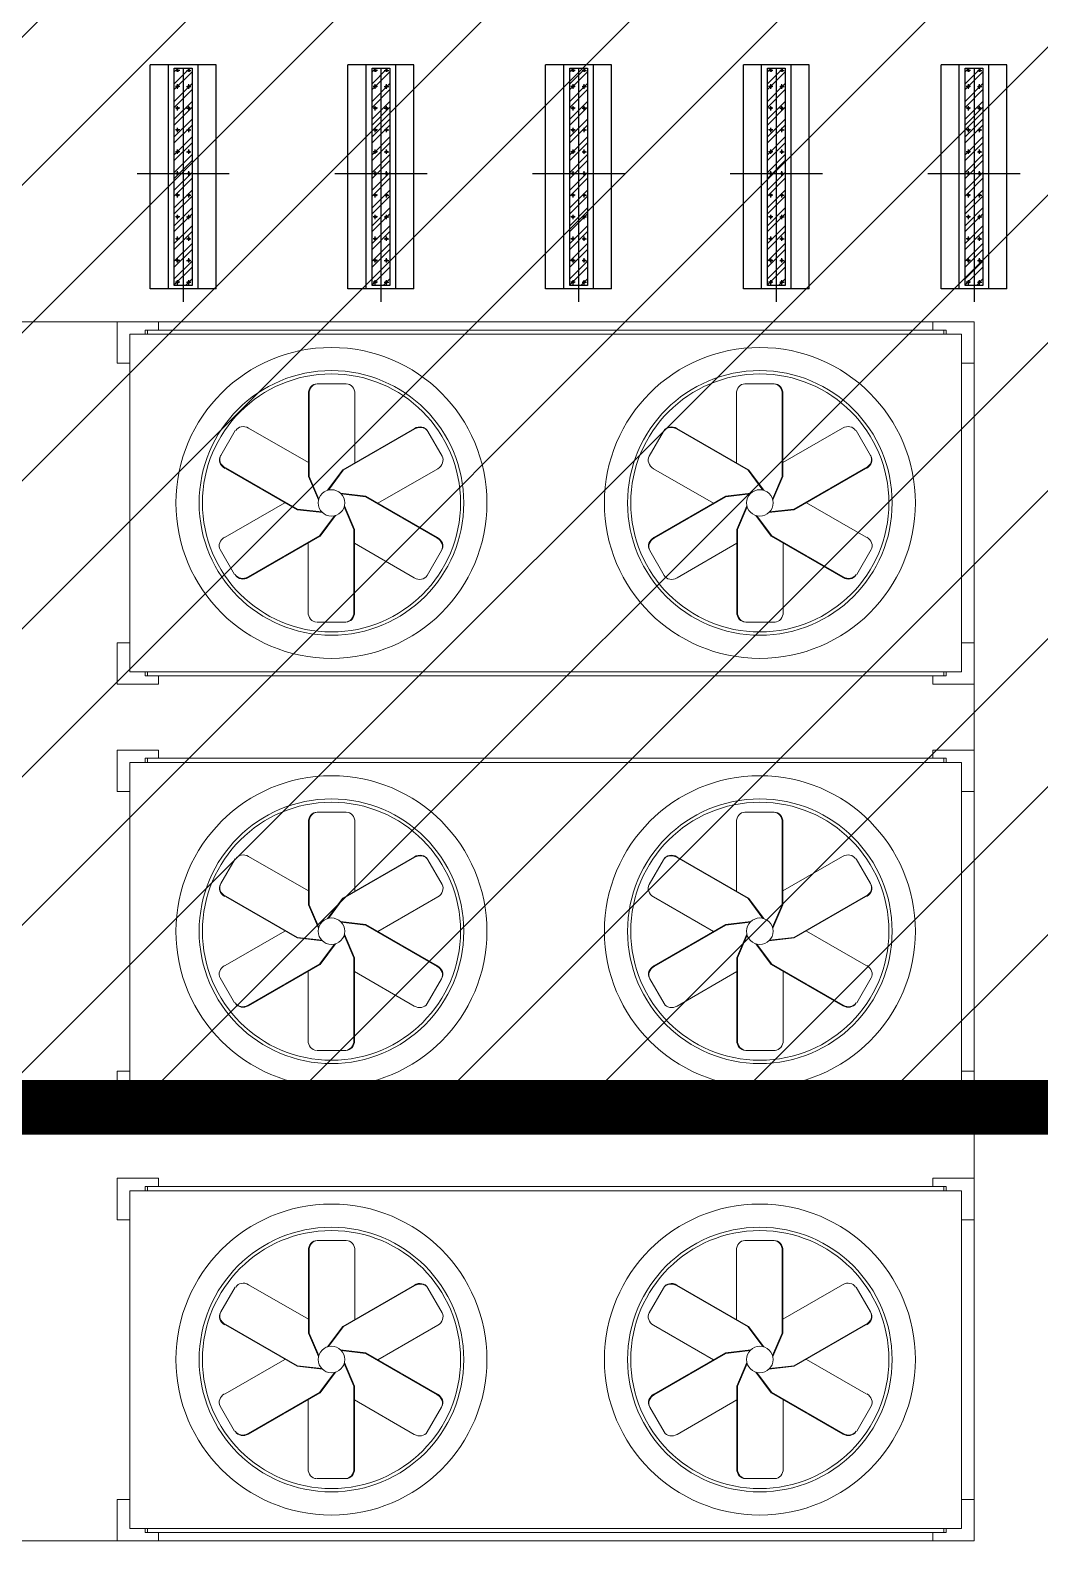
# Model space of a CAD drawing. Header units: millimetres. Extents: x -300 to 383236, y -195106 to -144646.
# Drawn here: x 218434 to 219353, y -151558 to -150182 of the extents above; entities that cross this region are included whole.
import ezdxf

# ---------------------------------------------------------------- set-up
doc = ezdxf.new("R2010")
doc.units = ezdxf.units.MM
doc.header["$LTSCALE"] = 60
doc.layers.add('BACK', color=8, linetype='Continuous')
doc.layers.add('EQUIPMENT', color=253, linetype='Continuous', lineweight=0)

# ---------------------------------------------------------------- blocks, each defined once
blk = doc.blocks.new('KEY PLAN_NEW')
h = blk.add_hatch()
h.set_pattern_fill('ANSI32', color=253, scale=0.4, angle=180, style=0)
h.set_pattern_definition([(225, (-2959.6807, -3641.8788), (2.694077, -2.694077), []), (225, (-2961.4768, -3641.8788), (2.694077, -2.694077), [])])
h.paths.add_polyline_path([(-2426.56, -1570.94), (-2426.56, -1504.94), (-2421.16, -1504.94), (-2421.16, -1570.94)])
h = blk.add_hatch()
h.set_pattern_fill('ANSI32', color=253, scale=0.4, angle=180, style=0)
h.set_pattern_definition([(225, (-2899.6807, -3641.8788), (2.694077, -2.694077), []), (225, (-2901.4768, -3641.8788), (2.694077, -2.694077), [])])
h.paths.add_polyline_path([(-2366.56, -1570.94), (-2366.56, -1504.94), (-2361.16, -1504.94), (-2361.16, -1570.94)])
h = blk.add_hatch()
h.set_pattern_fill('ANSI32', color=253, scale=0.4, angle=180, style=0)
h.set_pattern_definition([(225, (-2839.6807, -3641.8788), (2.694077, -2.694077), []), (225, (-2841.4768, -3641.8788), (2.694077, -2.694077), [])])
h.paths.add_polyline_path([(-2306.56, -1570.94), (-2306.56, -1504.94), (-2301.16, -1504.94), (-2301.16, -1570.94)])
h = blk.add_hatch()
h.set_pattern_fill('ANSI32', color=253, scale=0.4, angle=180, style=0)
h.set_pattern_definition([(225, (-2779.6807, -3641.8788), (2.694077, -2.694077), []), (225, (-2781.4768, -3641.8788), (2.694077, -2.694077), [])])
h.paths.add_polyline_path([(-2246.56, -1570.94), (-2246.56, -1504.94), (-2241.16, -1504.94), (-2241.16, -1570.94)])
h = blk.add_hatch()
h.set_pattern_fill('ANSI32', color=253, scale=0.4, angle=180, style=0)
h.set_pattern_definition([(225, (-2719.6807, -3641.8788), (2.694077, -2.694077), []), (225, (-2721.4768, -3641.8788), (2.694077, -2.694077), [])])
h.paths.add_polyline_path([(-2186.56, -1570.94), (-2186.56, -1504.94), (-2181.16, -1504.94), (-2181.16, -1570.94)])
at = {"color": 253}
for p, q in [((-2433.86, -1571.94), (-2433.86, -1503.94)), ((-2413.86, -1503.94), (-2433.86, -1503.94)), ((-2428.36, -1571.94), (-2428.36, -1503.94)), ((-2424.9, -1505.72), (-2426.22, -1505.72)), ((-2425.56, -1505.38), (-2425.56, -1506.06)), ((-2423.86, -1504.94), (-2423.86, -1575.94)), ((-2422.82, -1505.72), (-2421.5, -1505.72)), ((-2422.16, -1505.38), (-2422.16, -1506.06)), ((-2419.36, -1571.94), (-2419.36, -1503.94)), ((-2413.86, -1571.94), (-2413.86, -1503.94)), ((-2373.86, -1571.94), (-2373.86, -1503.94)), ((-2353.86, -1503.94), (-2373.86, -1503.94)), ((-2368.36, -1571.94), (-2368.36, -1503.94)), ((-2364.9, -1505.72), (-2366.22, -1505.72)), ((-2365.56, -1505.38), (-2365.56, -1506.06)), ((-2363.86, -1504.94), (-2363.86, -1575.94)), ((-2362.82, -1505.72), (-2361.5, -1505.72)), ((-2362.16, -1505.38), (-2362.16, -1506.06)), ((-2359.36, -1571.94), (-2359.36, -1503.94)), ((-2353.86, -1571.94), (-2353.86, -1503.94)), ((-2313.86, -1571.94), (-2313.86, -1503.94)), ((-2293.86, -1503.94), (-2313.86, -1503.94)), ((-2308.36, -1571.94), (-2308.36, -1503.94)), ((-2304.9, -1505.72), (-2306.22, -1505.72)), ((-2305.56, -1505.38), (-2305.56, -1506.06)), ((-2303.86, -1504.94), (-2303.86, -1575.94)), ((-2302.82, -1505.72), (-2301.5, -1505.72)), ((-2302.16, -1505.38), (-2302.16, -1506.06)), ((-2299.36, -1571.94), (-2299.36, -1503.94)), ((-2293.86, -1571.94), (-2293.86, -1503.94)), ((-2253.86, -1571.94), (-2253.86, -1503.94)), ((-2233.86, -1503.94), (-2253.86, -1503.94)), ((-2248.36, -1571.94), (-2248.36, -1503.94)), ((-2244.9, -1505.72), (-2246.22, -1505.72)), ((-2245.56, -1505.38), (-2245.56, -1506.06)), ((-2243.86, -1504.94), (-2243.86, -1575.94)), ((-2242.82, -1505.72), (-2241.5, -1505.72)), ((-2242.16, -1505.38), (-2242.16, -1506.06)), ((-2239.36, -1571.94), (-2239.36, -1503.94)), ((-2233.86, -1571.94), (-2233.86, -1503.94)), ((-2193.86, -1571.94), (-2193.86, -1503.94)), ((-2173.86, -1503.94), (-2193.86, -1503.94)), ((-2188.36, -1571.94), (-2188.36, -1503.94)), ((-2184.9, -1505.72), (-2186.22, -1505.72)), ((-2185.56, -1505.38), (-2185.56, -1506.06)), ((-2183.86, -1504.94), (-2183.86, -1575.94)), ((-2182.82, -1505.72), (-2181.5, -1505.72)), ((-2182.16, -1505.38), (-2182.16, -1506.06)), ((-2179.36, -1571.94), (-2179.36, -1503.94)), ((-2173.86, -1571.94), (-2173.86, -1503.94)), ((-2424.9, -1510.54), (-2426.22, -1510.54)), ((-2425.56, -1511.2), (-2425.56, -1509.88)), ((-2422.82, -1510.54), (-2421.5, -1510.54)), ((-2422.16, -1511.2), (-2422.16, -1509.88)), ((-2364.9, -1510.54), (-2366.22, -1510.54)), ((-2365.56, -1511.2), (-2365.56, -1509.88)), ((-2362.82, -1510.54), (-2361.5, -1510.54)), ((-2362.16, -1511.2), (-2362.16, -1509.88)), ((-2304.9, -1510.54), (-2306.22, -1510.54)), ((-2305.56, -1511.2), (-2305.56, -1509.88)), ((-2302.82, -1510.54), (-2301.5, -1510.54)), ((-2302.16, -1511.2), (-2302.16, -1509.88)), ((-2244.9, -1510.54), (-2246.22, -1510.54)), ((-2245.56, -1511.2), (-2245.56, -1509.88)), ((-2242.82, -1510.54), (-2241.5, -1510.54)), ((-2242.16, -1511.2), (-2242.16, -1509.88)), ((-2184.9, -1510.54), (-2186.22, -1510.54)), ((-2185.56, -1511.2), (-2185.56, -1509.88)), ((-2182.82, -1510.54), (-2181.5, -1510.54)), ((-2182.16, -1511.2), (-2182.16, -1509.88)), ((-2424.9, -1517.14), (-2426.22, -1517.14)), ((-2425.56, -1517.8), (-2425.56, -1516.48)), ((-2422.82, -1517.14), (-2421.5, -1517.14)), ((-2422.16, -1517.8), (-2422.16, -1516.48)), ((-2364.9, -1517.14), (-2366.22, -1517.14)), ((-2365.56, -1517.8), (-2365.56, -1516.48)), ((-2362.82, -1517.14), (-2361.5, -1517.14)), ((-2362.16, -1517.8), (-2362.16, -1516.48)), ((-2304.9, -1517.14), (-2306.22, -1517.14)), ((-2305.56, -1517.8), (-2305.56, -1516.48)), ((-2302.82, -1517.14), (-2301.5, -1517.14)), ((-2302.16, -1517.8), (-2302.16, -1516.48)), ((-2244.9, -1517.14), (-2246.22, -1517.14)), ((-2245.56, -1517.8), (-2245.56, -1516.48)), ((-2242.82, -1517.14), (-2241.5, -1517.14)), ((-2242.16, -1517.8), (-2242.16, -1516.48)), ((-2184.9, -1517.14), (-2186.22, -1517.14)), ((-2185.56, -1517.8), (-2185.56, -1516.48)), ((-2182.82, -1517.14), (-2181.5, -1517.14)), ((-2182.16, -1517.8), (-2182.16, -1516.48)), ((-2424.9, -1523.74), (-2426.22, -1523.74)), ((-2425.56, -1524.4), (-2425.56, -1523.08)), ((-2422.82, -1523.74), (-2421.5, -1523.74)), ((-2422.16, -1524.4), (-2422.16, -1523.08)), ((-2364.9, -1523.74), (-2366.22, -1523.74)), ((-2365.56, -1524.4), (-2365.56, -1523.08)), ((-2362.82, -1523.74), (-2361.5, -1523.74)), ((-2362.16, -1524.4), (-2362.16, -1523.08)), ((-2304.9, -1523.74), (-2306.22, -1523.74)), ((-2305.56, -1524.4), (-2305.56, -1523.08)), ((-2302.82, -1523.74), (-2301.5, -1523.74)), ((-2302.16, -1524.4), (-2302.16, -1523.08)), ((-2244.9, -1523.74), (-2246.22, -1523.74)), ((-2245.56, -1524.4), (-2245.56, -1523.08)), ((-2242.82, -1523.74), (-2241.5, -1523.74)), ((-2242.16, -1524.4), (-2242.16, -1523.08)), ((-2184.9, -1523.74), (-2186.22, -1523.74)), ((-2185.56, -1524.4), (-2185.56, -1523.08)), ((-2182.82, -1523.74), (-2181.5, -1523.74)), ((-2182.16, -1524.4), (-2182.16, -1523.08)), ((-2424.9, -1530.34), (-2426.22, -1530.34)), ((-2425.56, -1531), (-2425.56, -1529.68)), ((-2422.82, -1530.34), (-2421.5, -1530.34)), ((-2422.16, -1531), (-2422.16, -1529.68)), ((-2364.9, -1530.34), (-2366.22, -1530.34)), ((-2365.56, -1531), (-2365.56, -1529.68)), ((-2362.82, -1530.34), (-2361.5, -1530.34)), ((-2362.16, -1531), (-2362.16, -1529.68)), ((-2304.9, -1530.34), (-2306.22, -1530.34)), ((-2305.56, -1531), (-2305.56, -1529.68)), ((-2302.82, -1530.34), (-2301.5, -1530.34)), ((-2302.16, -1531), (-2302.16, -1529.68)), ((-2244.9, -1530.34), (-2246.22, -1530.34)), ((-2245.56, -1531), (-2245.56, -1529.68)), ((-2242.82, -1530.34), (-2241.5, -1530.34)), ((-2242.16, -1531), (-2242.16, -1529.68)), ((-2184.9, -1530.34), (-2186.22, -1530.34)), ((-2185.56, -1531), (-2185.56, -1529.68)), ((-2182.82, -1530.34), (-2181.5, -1530.34)), ((-2182.16, -1531), (-2182.16, -1529.68)), ((-2437.86, -1536.94), (-2409.86, -1536.94)), ((-2424.9, -1536.94), (-2426.22, -1536.94)), ((-2425.56, -1537.6), (-2425.56, -1536.28)), ((-2422.82, -1536.94), (-2421.5, -1536.94)), ((-2422.16, -1537.6), (-2422.16, -1536.28)), ((-2377.86, -1536.94), (-2349.86, -1536.94)), ((-2364.9, -1536.94), (-2366.22, -1536.94)), ((-2365.56, -1537.6), (-2365.56, -1536.28)), ((-2362.82, -1536.94), (-2361.5, -1536.94)), ((-2362.16, -1537.6), (-2362.16, -1536.28)), ((-2317.86, -1536.94), (-2289.86, -1536.94)), ((-2304.9, -1536.94), (-2306.22, -1536.94)), ((-2305.56, -1537.6), (-2305.56, -1536.28)), ((-2302.82, -1536.94), (-2301.5, -1536.94)), ((-2302.16, -1537.6), (-2302.16, -1536.28)), ((-2257.86, -1536.94), (-2229.86, -1536.94)), ((-2244.9, -1536.94), (-2246.22, -1536.94)), ((-2245.56, -1537.6), (-2245.56, -1536.28)), ((-2242.82, -1536.94), (-2241.5, -1536.94)), ((-2242.16, -1537.6), (-2242.16, -1536.28)), ((-2197.86, -1536.94), (-2169.86, -1536.94)), ((-2184.9, -1536.94), (-2186.22, -1536.94)), ((-2185.56, -1537.6), (-2185.56, -1536.28)), ((-2182.82, -1536.94), (-2181.5, -1536.94)), ((-2182.16, -1537.6), (-2182.16, -1536.28)), ((-2424.9, -1543.54), (-2426.22, -1543.54)), ((-2425.56, -1544.2), (-2425.56, -1542.88)), ((-2422.82, -1543.54), (-2421.5, -1543.54)), ((-2422.16, -1544.2), (-2422.16, -1542.88)), ((-2364.9, -1543.54), (-2366.22, -1543.54)), ((-2365.56, -1544.2), (-2365.56, -1542.88)), ((-2362.82, -1543.54), (-2361.5, -1543.54)), ((-2362.16, -1544.2), (-2362.16, -1542.88)), ((-2304.9, -1543.54), (-2306.22, -1543.54)), ((-2305.56, -1544.2), (-2305.56, -1542.88)), ((-2302.82, -1543.54), (-2301.5, -1543.54)), ((-2302.16, -1544.2), (-2302.16, -1542.88)), ((-2244.9, -1543.54), (-2246.22, -1543.54)), ((-2245.56, -1544.2), (-2245.56, -1542.88)), ((-2242.82, -1543.54), (-2241.5, -1543.54)), ((-2242.16, -1544.2), (-2242.16, -1542.88)), ((-2184.9, -1543.54), (-2186.22, -1543.54)), ((-2185.56, -1544.2), (-2185.56, -1542.88)), ((-2182.82, -1543.54), (-2181.5, -1543.54)), ((-2182.16, -1544.2), (-2182.16, -1542.88)), ((-2425.56, -1550.8), (-2425.56, -1549.48)), ((-2422.16, -1550.8), (-2422.16, -1549.48)), ((-2365.56, -1550.8), (-2365.56, -1549.48)), ((-2362.16, -1550.8), (-2362.16, -1549.48)), ((-2305.56, -1550.8), (-2305.56, -1549.48)), ((-2302.16, -1550.8), (-2302.16, -1549.48)), ((-2245.56, -1550.8), (-2245.56, -1549.48)), ((-2242.16, -1550.8), (-2242.16, -1549.48)), ((-2185.56, -1550.8), (-2185.56, -1549.48)), ((-2182.16, -1550.8), (-2182.16, -1549.48)), ((-2424.9, -1550.14), (-2426.22, -1550.14)), ((-2422.82, -1550.14), (-2421.5, -1550.14)), ((-2364.9, -1550.14), (-2366.22, -1550.14)), ((-2362.82, -1550.14), (-2361.5, -1550.14)), ((-2304.9, -1550.14), (-2306.22, -1550.14)), ((-2302.82, -1550.14), (-2301.5, -1550.14)), ((-2244.9, -1550.14), (-2246.22, -1550.14)), ((-2242.82, -1550.14), (-2241.5, -1550.14)), ((-2184.9, -1550.14), (-2186.22, -1550.14)), ((-2182.82, -1550.14), (-2181.5, -1550.14)), ((-2424.9, -1556.74), (-2426.22, -1556.74)), ((-2425.56, -1557.4), (-2425.56, -1556.08)), ((-2422.82, -1556.74), (-2421.5, -1556.74)), ((-2422.16, -1557.4), (-2422.16, -1556.08)), ((-2364.9, -1556.74), (-2366.22, -1556.74)), ((-2365.56, -1557.4), (-2365.56, -1556.08)), ((-2362.82, -1556.74), (-2361.5, -1556.74)), ((-2362.16, -1557.4), (-2362.16, -1556.08)), ((-2304.9, -1556.74), (-2306.22, -1556.74)), ((-2305.56, -1557.4), (-2305.56, -1556.08)), ((-2302.82, -1556.74), (-2301.5, -1556.74)), ((-2302.16, -1557.4), (-2302.16, -1556.08)), ((-2244.9, -1556.74), (-2246.22, -1556.74)), ((-2245.56, -1557.4), (-2245.56, -1556.08)), ((-2242.82, -1556.74), (-2241.5, -1556.74)), ((-2242.16, -1557.4), (-2242.16, -1556.08)), ((-2184.9, -1556.74), (-2186.22, -1556.74)), ((-2185.56, -1557.4), (-2185.56, -1556.08)), ((-2182.82, -1556.74), (-2181.5, -1556.74)), ((-2182.16, -1557.4), (-2182.16, -1556.08)), ((-2424.9, -1563.34), (-2426.22, -1563.34)), ((-2425.56, -1564), (-2425.56, -1562.68)), ((-2422.82, -1563.34), (-2421.5, -1563.34)), ((-2422.16, -1564), (-2422.16, -1562.68)), ((-2364.9, -1563.34), (-2366.22, -1563.34)), ((-2365.56, -1564), (-2365.56, -1562.68)), ((-2362.82, -1563.34), (-2361.5, -1563.34)), ((-2362.16, -1564), (-2362.16, -1562.68)), ((-2304.9, -1563.34), (-2306.22, -1563.34)), ((-2305.56, -1564), (-2305.56, -1562.68)), ((-2302.82, -1563.34), (-2301.5, -1563.34)), ((-2302.16, -1564), (-2302.16, -1562.68)), ((-2244.9, -1563.34), (-2246.22, -1563.34)), ((-2245.56, -1564), (-2245.56, -1562.68)), ((-2242.82, -1563.34), (-2241.5, -1563.34)), ((-2242.16, -1564), (-2242.16, -1562.68)), ((-2184.9, -1563.34), (-2186.22, -1563.34)), ((-2185.56, -1564), (-2185.56, -1562.68)), ((-2182.82, -1563.34), (-2181.5, -1563.34)), ((-2182.16, -1564), (-2182.16, -1562.68)), ((-2413.86, -1571.94), (-2433.86, -1571.94)), ((-2424.9, -1569.94), (-2426.22, -1569.94)), ((-2425.56, -1570.6), (-2425.56, -1569.28)), ((-2422.82, -1569.94), (-2421.5, -1569.94)), ((-2422.16, -1570.6), (-2422.16, -1569.28)), ((-2353.86, -1571.94), (-2373.86, -1571.94)), ((-2364.9, -1569.94), (-2366.22, -1569.94)), ((-2365.56, -1570.6), (-2365.56, -1569.28)), ((-2362.82, -1569.94), (-2361.5, -1569.94)), ((-2362.16, -1570.6), (-2362.16, -1569.28)), ((-2293.86, -1571.94), (-2313.86, -1571.94)), ((-2304.9, -1569.94), (-2306.22, -1569.94)), ((-2305.56, -1570.6), (-2305.56, -1569.28)), ((-2302.82, -1569.94), (-2301.5, -1569.94)), ((-2302.16, -1570.6), (-2302.16, -1569.28)), ((-2233.86, -1571.94), (-2253.86, -1571.94)), ((-2244.9, -1569.94), (-2246.22, -1569.94)), ((-2245.56, -1570.6), (-2245.56, -1569.28)), ((-2242.82, -1569.94), (-2241.5, -1569.94)), ((-2242.16, -1570.6), (-2242.16, -1569.28)), ((-2173.86, -1571.94), (-2193.86, -1571.94)), ((-2184.9, -1569.94), (-2186.22, -1569.94)), ((-2185.56, -1570.6), (-2185.56, -1569.28)), ((-2182.82, -1569.94), (-2181.5, -1569.94)), ((-2182.16, -1570.6), (-2182.16, -1569.28))]:
    blk.add_line(p, q, dxfattribs=at)
for points in [[(-2426.56, -1504.94), (-2421.16, -1504.94), (-2421.16, -1570.94), (-2426.56, -1570.94)], [(-2366.56, -1504.94), (-2361.16, -1504.94), (-2361.16, -1570.94), (-2366.56, -1570.94)], [(-2306.56, -1504.94), (-2301.16, -1504.94), (-2301.16, -1570.94), (-2306.56, -1570.94)], [(-2246.56, -1504.94), (-2241.16, -1504.94), (-2241.16, -1570.94), (-2246.56, -1570.94)], [(-2186.56, -1504.94), (-2181.16, -1504.94), (-2181.16, -1570.94), (-2186.56, -1570.94)]]:
    blk.add_lwpolyline(points, close=True, dxfattribs=at)
for centre in [(-2425.56, -1505.72), (-2422.16, -1505.72), (-2365.56, -1505.72), (-2362.16, -1505.72), (-2305.56, -1505.72), (-2302.16, -1505.72), (-2245.56, -1505.72), (-2242.16, -1505.72), (-2185.56, -1505.72), (-2182.16, -1505.72), (-2425.56, -1510.54), (-2422.16, -1510.54), (-2365.56, -1510.54), (-2362.16, -1510.54), (-2305.56, -1510.54), (-2302.16, -1510.54), (-2245.56, -1510.54), (-2242.16, -1510.54), (-2185.56, -1510.54), (-2182.16, -1510.54), (-2425.56, -1517.14), (-2422.16, -1517.14), (-2365.56, -1517.14), (-2362.16, -1517.14), (-2305.56, -1517.14), (-2302.16, -1517.14), (-2245.56, -1517.14), (-2242.16, -1517.14), (-2185.56, -1517.14), (-2182.16, -1517.14), (-2425.56, -1523.74), (-2422.16, -1523.74), (-2365.56, -1523.74), (-2362.16, -1523.74), (-2305.56, -1523.74), (-2302.16, -1523.74), (-2245.56, -1523.74), (-2242.16, -1523.74), (-2185.56, -1523.74), (-2182.16, -1523.74), (-2425.56, -1530.34), (-2422.16, -1530.34), (-2365.56, -1530.34), (-2362.16, -1530.34), (-2305.56, -1530.34), (-2302.16, -1530.34), (-2245.56, -1530.34), (-2242.16, -1530.34), (-2185.56, -1530.34), (-2182.16, -1530.34), (-2425.56, -1536.94), (-2422.16, -1536.94), (-2365.56, -1536.94), (-2362.16, -1536.94), (-2305.56, -1536.94), (-2302.16, -1536.94), (-2245.56, -1536.94), (-2242.16, -1536.94), (-2185.56, -1536.94), (-2182.16, -1536.94), (-2425.56, -1543.54), (-2422.16, -1543.54), (-2365.56, -1543.54), (-2362.16, -1543.54), (-2305.56, -1543.54), (-2302.16, -1543.54), (-2245.56, -1543.54), (-2242.16, -1543.54), (-2185.56, -1543.54), (-2182.16, -1543.54), (-2425.56, -1550.14), (-2422.16, -1550.14), (-2365.56, -1550.14), (-2362.16, -1550.14), (-2305.56, -1550.14), (-2302.16, -1550.14), (-2245.56, -1550.14), (-2242.16, -1550.14), (-2185.56, -1550.14), (-2182.16, -1550.14), (-2425.56, -1556.74), (-2422.16, -1556.74), (-2365.56, -1556.74), (-2362.16, -1556.74), (-2305.56, -1556.74), (-2302.16, -1556.74), (-2245.56, -1556.74), (-2242.16, -1556.74), (-2185.56, -1556.74), (-2182.16, -1556.74), (-2425.56, -1563.34), (-2422.16, -1563.34), (-2365.56, -1563.34), (-2362.16, -1563.34), (-2305.56, -1563.34), (-2302.16, -1563.34), (-2245.56, -1563.34), (-2242.16, -1563.34), (-2185.56, -1563.34), (-2182.16, -1563.34), (-2425.56, -1569.94), (-2422.16, -1569.94), (-2365.56, -1569.94), (-2362.16, -1569.94), (-2305.56, -1569.94), (-2302.16, -1569.94), (-2245.56, -1569.94), (-2242.16, -1569.94), (-2185.56, -1569.94), (-2182.16, -1569.94)]:
    blk.add_circle(centre, 0.3, dxfattribs=at)
at = {"layer": 'EQUIPMENT', "color": 253}
for p, q in [((-2443.86, -1581.94), (-2431.31, -1581.94)), ((-2443.86, -1594.49), (-2443.86, -1581.94)), ((-2187.63, -1585.71), (-2440.1, -1585.71)), ((-2440.1, -1688.18), (-2440.1, -1585.71)), ((-2434.74, -1584.45), (-2435.41, -1584.45)), ((-2435.41, -1585.71), (-2435.41, -1584.45)), ((-2434.74, -1584.45), (-2192.98, -1584.45)), ((-2434.74, -1585.71), (-2434.74, -1584.45)), ((-2431.31, -1581.94), (-2431.31, -1584.45)), ((-2196.41, -1581.94), (-2196.41, -1584.45)), ((-2183.86, -1581.94), (-2196.41, -1581.94)), ((-2192.98, -1584.45), (-2192.31, -1584.45)), ((-2192.98, -1585.71), (-2192.98, -1584.45)), ((-2192.31, -1585.71), (-2192.31, -1584.45)), ((-2187.63, -1688.18), (-2187.63, -1585.71)), ((-2183.86, -1594.49), (-2183.86, -1581.94)), ((-2440.1, -1594.49), (-2443.86, -1594.49)), ((-2187.63, -1594.49), (-2183.86, -1594.49)), ((-2385.66, -1603.81), (-2385.86, -1603.81)), ((-2385.86, -1603.81), (-2385.86, -1628.91)), ((-2385.66, -1603.81), (-2385.66, -1628.91)), ((-2383.25, -1600.8), (-2383.05, -1600.8)), ((-2383.05, -1600.8), (-2374.36, -1600.8)), ((-2371.75, -1603.81), (-2371.75, -1624.75)), ((-2255.98, -1603.81), (-2255.98, -1624.75)), ((-2244.67, -1600.8), (-2253.37, -1600.8)), ((-2244.47, -1600.8), (-2244.67, -1600.8)), ((-2242.06, -1603.81), (-2241.86, -1603.81)), ((-2242.06, -1603.81), (-2242.06, -1628.91)), ((-2241.86, -1603.81), (-2241.86, -1628.91)), ((-2412.46, -1622.5), (-2408.11, -1614.97)), ((-2404, -1614.22), (-2385.86, -1624.69)), ((-2353.67, -1614.32), (-2375.41, -1626.87)), ((-2353.57, -1614.49), (-2375.3, -1627.04)), ((-2353.57, -1614.49), (-2353.67, -1614.32)), ((-2349.76, -1615.07), (-2349.65, -1615.24)), ((-2349.65, -1615.24), (-2345.31, -1622.77)), ((-2278.07, -1615.24), (-2282.42, -1622.77)), ((-2277.97, -1615.07), (-2278.07, -1615.24)), ((-2274.16, -1614.49), (-2274.06, -1614.32)), ((-2274.16, -1614.49), (-2252.42, -1627.04)), ((-2274.06, -1614.32), (-2252.32, -1626.87)), ((-2223.73, -1614.22), (-2241.86, -1624.69)), ((-2215.26, -1622.5), (-2219.61, -1614.97)), ((-2412.56, -1622.67), (-2412.46, -1622.5)), ((-2215.16, -1622.67), (-2215.26, -1622.5)), ((-2411.05, -1626.44), (-2389.32, -1638.99)), ((-2410.95, -1626.26), (-2389.22, -1638.82)), ((-2380.03, -1633.1), (-2375.41, -1626.87)), ((-2375.3, -1627.04), (-2379.75, -1633.03)), ((-2375.41, -1626.87), (-2375.3, -1627.04)), ((-2346.61, -1626.54), (-2364.75, -1637.01)), ((-2281.11, -1626.54), (-2262.97, -1637.01)), ((-2252.32, -1626.87), (-2252.42, -1627.04)), ((-2252.42, -1627.04), (-2247.97, -1633.03)), ((-2247.69, -1633.1), (-2252.32, -1626.87)), ((-2216.77, -1626.26), (-2238.51, -1638.82)), ((-2216.67, -1626.44), (-2238.41, -1638.99)), ((-2382.77, -1636.04), (-2385.86, -1628.91)), ((-2385.86, -1628.91), (-2385.66, -1628.91)), ((-2385.66, -1628.91), (-2382.7, -1635.75)), ((-2242.06, -1628.91), (-2245.03, -1635.75)), ((-2244.95, -1636.04), (-2241.86, -1628.91)), ((-2241.86, -1628.91), (-2242.06, -1628.91)), ((-2376.12, -1634.01), (-2368.41, -1634.9)), ((-2368.51, -1635.07), (-2375.91, -1634.22)), ((-2368.41, -1634.9), (-2368.51, -1635.07)), ((-2346.77, -1647.62), (-2368.51, -1635.07)), ((-2346.67, -1647.45), (-2368.41, -1634.9)), ((-2281.05, -1647.45), (-2259.32, -1634.9)), ((-2280.95, -1647.62), (-2259.22, -1635.07)), ((-2251.6, -1634.01), (-2259.32, -1634.9)), ((-2259.32, -1634.9), (-2259.22, -1635.07)), ((-2259.22, -1635.07), (-2251.81, -1634.22)), ((-2411.11, -1647.35), (-2392.97, -1636.88)), ((-2389.32, -1638.99), (-2389.22, -1638.82)), ((-2381.6, -1639.88), (-2389.32, -1638.99)), ((-2389.22, -1638.82), (-2381.81, -1639.67)), ((-2382.42, -1646.85), (-2377.97, -1640.86)), ((-2377.69, -1640.78), (-2382.32, -1647.02)), ((-2372.06, -1644.98), (-2375.03, -1638.13)), ((-2374.95, -1637.85), (-2371.86, -1644.98)), ((-2252.77, -1637.85), (-2255.86, -1644.98)), ((-2255.66, -1644.98), (-2252.7, -1638.13)), ((-2250.03, -1640.78), (-2245.41, -1647.02)), ((-2245.3, -1646.85), (-2249.75, -1640.86)), ((-2246.12, -1639.88), (-2238.41, -1638.99)), ((-2238.51, -1638.82), (-2245.91, -1639.67)), ((-2238.41, -1638.99), (-2238.51, -1638.82)), ((-2216.61, -1647.35), (-2234.75, -1636.88)), ((-2371.86, -1644.98), (-2372.06, -1644.98)), ((-2372.06, -1670.08), (-2372.06, -1644.98)), ((-2371.86, -1670.08), (-2371.86, -1644.98)), ((-2255.86, -1670.08), (-2255.86, -1644.98)), ((-2255.86, -1644.98), (-2255.66, -1644.98)), ((-2255.66, -1670.08), (-2255.66, -1644.98)), ((-2404.16, -1659.4), (-2382.42, -1646.85)), ((-2404.06, -1659.57), (-2382.32, -1647.02)), ((-2385.98, -1670.08), (-2385.98, -1649.13)), ((-2382.32, -1647.02), (-2382.42, -1646.85)), ((-2353.73, -1659.67), (-2371.86, -1649.2)), ((-2346.77, -1647.62), (-2346.67, -1647.45)), ((-2280.95, -1647.62), (-2281.05, -1647.45)), ((-2274, -1659.67), (-2255.86, -1649.2)), ((-2245.41, -1647.02), (-2245.3, -1646.85)), ((-2223.67, -1659.57), (-2245.41, -1647.02)), ((-2223.57, -1659.4), (-2245.3, -1646.85)), ((-2241.75, -1670.08), (-2241.75, -1649.13)), ((-2408.27, -1658.64), (-2412.62, -1651.11)), ((-2345.46, -1651.39), (-2349.81, -1658.92)), ((-2345.36, -1651.21), (-2345.46, -1651.39)), ((-2282.36, -1651.21), (-2282.26, -1651.39)), ((-2282.26, -1651.39), (-2277.91, -1658.92)), ((-2219.45, -1658.64), (-2215.11, -1651.11)), ((-2404.16, -1659.4), (-2404.06, -1659.57)), ((-2223.57, -1659.4), (-2223.67, -1659.57)), ((-2383.17, -1673.09), (-2374.47, -1673.09)), ((-2372.06, -1670.08), (-2371.86, -1670.08)), ((-2255.66, -1670.08), (-2255.86, -1670.08)), ((-2253.05, -1673.09), (-2252.85, -1673.09)), ((-2252.85, -1673.09), (-2244.16, -1673.09)), ((-2443.86, -1679.39), (-2440.1, -1679.39)), ((-2443.86, -1691.94), (-2443.86, -1679.39)), ((-2183.86, -1679.39), (-2187.63, -1679.39)), ((-2183.86, -1691.94), (-2183.86, -1679.39)), ((-2440.1, -1688.18), (-2187.63, -1688.18)), ((-2435.41, -1688.18), (-2435.41, -1689.43)), ((-2434.74, -1689.43), (-2435.41, -1689.43)), ((-2434.74, -1688.18), (-2434.74, -1689.43)), ((-2434.74, -1689.43), (-2192.98, -1689.43)), ((-2431.31, -1689.43), (-2431.31, -1691.94)), ((-2196.41, -1689.43), (-2196.41, -1691.94)), ((-2192.98, -1688.18), (-2192.98, -1689.43)), ((-2192.98, -1689.43), (-2192.31, -1689.43)), ((-2192.31, -1688.18), (-2192.31, -1689.43)), ((-2431.31, -1691.94), (-2443.86, -1691.94)), ((-2196.41, -1691.94), (-2183.86, -1691.94)), ((-2443.86, -1711.94), (-2431.31, -1711.94)), ((-2443.86, -1724.49), (-2443.86, -1711.94)), ((-2434.74, -1714.45), (-2435.41, -1714.45)), ((-2435.41, -1715.71), (-2435.41, -1714.45)), ((-2434.74, -1714.45), (-2192.98, -1714.45)), ((-2434.74, -1715.71), (-2434.74, -1714.45)), ((-2431.31, -1711.94), (-2431.31, -1714.45)), ((-2196.41, -1711.94), (-2196.41, -1714.45)), ((-2183.86, -1711.94), (-2196.41, -1711.94)), ((-2192.98, -1714.45), (-2192.31, -1714.45)), ((-2192.98, -1715.71), (-2192.98, -1714.45)), ((-2192.31, -1715.71), (-2192.31, -1714.45)), ((-2183.86, -1724.49), (-2183.86, -1711.94)), ((-2187.63, -1715.71), (-2440.1, -1715.71)), ((-2440.1, -1818.18), (-2440.1, -1715.71)), ((-2187.63, -1818.18), (-2187.63, -1715.71)), ((-2440.1, -1724.49), (-2443.86, -1724.49)), ((-2187.63, -1724.49), (-2183.86, -1724.49)), ((-2383.25, -1730.8), (-2383.05, -1730.8)), ((-2383.05, -1730.8), (-2374.36, -1730.8)), ((-2244.67, -1730.8), (-2253.37, -1730.8)), ((-2244.47, -1730.8), (-2244.67, -1730.8)), ((-2385.66, -1733.81), (-2385.86, -1733.81)), ((-2385.86, -1733.81), (-2385.86, -1758.91)), ((-2385.66, -1733.81), (-2385.66, -1758.91)), ((-2371.75, -1733.81), (-2371.75, -1754.75)), ((-2255.98, -1733.81), (-2255.98, -1754.75)), ((-2242.06, -1733.81), (-2241.86, -1733.81)), ((-2242.06, -1733.81), (-2242.06, -1758.91)), ((-2241.86, -1733.81), (-2241.86, -1758.91)), ((-2412.46, -1752.5), (-2408.11, -1744.97)), ((-2404, -1744.22), (-2385.86, -1754.69)), ((-2353.67, -1744.32), (-2375.41, -1756.87)), ((-2353.57, -1744.49), (-2375.3, -1757.04)), ((-2353.57, -1744.49), (-2353.67, -1744.32)), ((-2349.76, -1745.07), (-2349.65, -1745.24)), ((-2349.65, -1745.24), (-2345.31, -1752.77)), ((-2278.07, -1745.24), (-2282.42, -1752.77)), ((-2277.97, -1745.07), (-2278.07, -1745.24)), ((-2274.16, -1744.49), (-2274.06, -1744.32)), ((-2274.16, -1744.49), (-2252.42, -1757.04)), ((-2274.06, -1744.32), (-2252.32, -1756.87)), ((-2223.73, -1744.22), (-2241.86, -1754.69)), ((-2215.26, -1752.5), (-2219.61, -1744.97)), ((-2412.56, -1752.67), (-2412.46, -1752.5)), ((-2215.16, -1752.67), (-2215.26, -1752.5)), ((-2411.05, -1756.44), (-2389.32, -1768.99)), ((-2410.95, -1756.26), (-2389.22, -1768.82)), ((-2382.77, -1766.04), (-2385.86, -1758.91)), ((-2385.86, -1758.91), (-2385.66, -1758.91)), ((-2385.66, -1758.91), (-2382.7, -1765.75)), ((-2380.03, -1763.1), (-2375.41, -1756.87)), ((-2375.3, -1757.04), (-2379.75, -1763.03)), ((-2375.41, -1756.87), (-2375.3, -1757.04)), ((-2346.61, -1756.54), (-2364.75, -1767.01)), ((-2281.11, -1756.54), (-2262.97, -1767.01)), ((-2252.32, -1756.87), (-2252.42, -1757.04)), ((-2252.42, -1757.04), (-2247.97, -1763.03)), ((-2247.69, -1763.1), (-2252.32, -1756.87)), ((-2242.06, -1758.91), (-2245.03, -1765.75)), ((-2244.95, -1766.04), (-2241.86, -1758.91)), ((-2241.86, -1758.91), (-2242.06, -1758.91)), ((-2216.77, -1756.26), (-2238.51, -1768.82)), ((-2216.67, -1756.44), (-2238.41, -1768.99)), ((-2376.12, -1764.01), (-2368.41, -1764.9)), ((-2368.51, -1765.07), (-2375.91, -1764.22)), ((-2368.41, -1764.9), (-2368.51, -1765.07)), ((-2346.77, -1777.62), (-2368.51, -1765.07)), ((-2346.67, -1777.45), (-2368.41, -1764.9)), ((-2281.05, -1777.45), (-2259.32, -1764.9)), ((-2280.95, -1777.62), (-2259.22, -1765.07)), ((-2251.6, -1764.01), (-2259.32, -1764.9)), ((-2259.32, -1764.9), (-2259.22, -1765.07)), ((-2259.22, -1765.07), (-2251.81, -1764.22)), ((-2411.11, -1777.35), (-2392.97, -1766.88)), ((-2389.32, -1768.99), (-2389.22, -1768.82)), ((-2381.6, -1769.88), (-2389.32, -1768.99)), ((-2389.22, -1768.82), (-2381.81, -1769.67)), ((-2372.06, -1774.98), (-2375.03, -1768.13)), ((-2374.95, -1767.85), (-2371.86, -1774.98)), ((-2252.77, -1767.85), (-2255.86, -1774.98)), ((-2255.66, -1774.98), (-2252.7, -1768.13)), ((-2246.12, -1769.88), (-2238.41, -1768.99)), ((-2238.51, -1768.82), (-2245.91, -1769.67)), ((-2238.41, -1768.99), (-2238.51, -1768.82)), ((-2216.61, -1777.35), (-2234.75, -1766.88)), ((-2382.42, -1776.85), (-2377.97, -1770.86)), ((-2377.69, -1770.78), (-2382.32, -1777.02)), ((-2250.03, -1770.78), (-2245.41, -1777.02)), ((-2245.3, -1776.85), (-2249.75, -1770.86)), ((-2404.16, -1789.4), (-2382.42, -1776.85)), ((-2404.06, -1789.57), (-2382.32, -1777.02)), ((-2382.32, -1777.02), (-2382.42, -1776.85)), ((-2371.86, -1774.98), (-2372.06, -1774.98)), ((-2372.06, -1800.08), (-2372.06, -1774.98)), ((-2371.86, -1800.08), (-2371.86, -1774.98)), ((-2346.77, -1777.62), (-2346.67, -1777.45)), ((-2280.95, -1777.62), (-2281.05, -1777.45)), ((-2255.86, -1800.08), (-2255.86, -1774.98)), ((-2255.86, -1774.98), (-2255.66, -1774.98)), ((-2255.66, -1800.08), (-2255.66, -1774.98)), ((-2245.41, -1777.02), (-2245.3, -1776.85)), ((-2223.67, -1789.57), (-2245.41, -1777.02)), ((-2223.57, -1789.4), (-2245.3, -1776.85)), ((-2408.27, -1788.64), (-2412.62, -1781.11)), ((-2385.98, -1800.08), (-2385.98, -1779.13)), ((-2353.73, -1789.67), (-2371.86, -1779.2)), ((-2345.46, -1781.39), (-2349.81, -1788.92)), ((-2345.36, -1781.21), (-2345.46, -1781.39)), ((-2282.36, -1781.21), (-2282.26, -1781.39)), ((-2282.26, -1781.39), (-2277.91, -1788.92)), ((-2274, -1789.67), (-2255.86, -1779.2)), ((-2241.75, -1800.08), (-2241.75, -1779.13)), ((-2219.45, -1788.64), (-2215.11, -1781.11)), ((-2404.16, -1789.4), (-2404.06, -1789.57)), ((-2223.57, -1789.4), (-2223.67, -1789.57)), ((-2372.06, -1800.08), (-2371.86, -1800.08)), ((-2255.66, -1800.08), (-2255.86, -1800.08)), ((-2383.17, -1803.09), (-2374.47, -1803.09)), ((-2253.05, -1803.09), (-2252.85, -1803.09)), ((-2252.85, -1803.09), (-2244.16, -1803.09)), ((-2443.86, -1809.39), (-2440.1, -1809.39)), ((-2443.86, -1821.94), (-2443.86, -1809.39)), ((-2183.86, -1809.39), (-2187.63, -1809.39)), ((-2183.86, -1821.94), (-2183.86, -1809.39)), ((-2440.1, -1818.18), (-2187.63, -1818.18)), ((-2435.41, -1818.18), (-2435.41, -1819.43)), ((-2434.74, -1819.43), (-2435.41, -1819.43)), ((-2434.74, -1818.18), (-2434.74, -1819.43)), ((-2434.74, -1819.43), (-2192.98, -1819.43)), ((-2431.31, -1819.43), (-2431.31, -1821.94)), ((-2196.41, -1819.43), (-2196.41, -1821.94)), ((-2192.98, -1818.18), (-2192.98, -1819.43)), ((-2192.98, -1819.43), (-2192.31, -1819.43)), ((-2192.31, -1818.18), (-2192.31, -1819.43)), ((-2431.31, -1821.94), (-2443.86, -1821.94)), ((-2196.41, -1821.94), (-2183.86, -1821.94)), ((-2443.86, -1841.94), (-2431.31, -1841.94)), ((-2443.86, -1854.49), (-2443.86, -1841.94)), ((-2431.31, -1841.94), (-2431.31, -1844.45)), ((-2196.41, -1841.94), (-2196.41, -1844.45)), ((-2183.86, -1841.94), (-2196.41, -1841.94)), ((-2183.86, -1854.49), (-2183.86, -1841.94)), ((-2187.63, -1845.71), (-2440.1, -1845.71)), ((-2440.1, -1948.18), (-2440.1, -1845.71)), ((-2434.74, -1844.45), (-2435.41, -1844.45)), ((-2435.41, -1845.71), (-2435.41, -1844.45)), ((-2434.74, -1844.45), (-2192.98, -1844.45)), ((-2434.74, -1845.71), (-2434.74, -1844.45)), ((-2192.98, -1844.45), (-2192.31, -1844.45)), ((-2192.98, -1845.71), (-2192.98, -1844.45)), ((-2192.31, -1845.71), (-2192.31, -1844.45)), ((-2187.63, -1948.18), (-2187.63, -1845.71)), ((-2440.1, -1854.49), (-2443.86, -1854.49)), ((-2187.63, -1854.49), (-2183.86, -1854.49)), ((-2383.25, -1860.8), (-2383.05, -1860.8)), ((-2383.05, -1860.8), (-2374.36, -1860.8)), ((-2244.67, -1860.8), (-2253.37, -1860.8)), ((-2244.47, -1860.8), (-2244.67, -1860.8)), ((-2385.66, -1863.81), (-2385.86, -1863.81)), ((-2385.86, -1863.81), (-2385.86, -1888.91)), ((-2385.66, -1863.81), (-2385.66, -1888.91)), ((-2371.75, -1863.81), (-2371.75, -1884.75)), ((-2255.98, -1863.81), (-2255.98, -1884.75)), ((-2242.06, -1863.81), (-2241.86, -1863.81)), ((-2242.06, -1863.81), (-2242.06, -1888.91)), ((-2241.86, -1863.81), (-2241.86, -1888.91)), ((-2412.46, -1882.5), (-2408.11, -1874.97)), ((-2404, -1874.22), (-2385.86, -1884.69)), ((-2353.67, -1874.32), (-2375.41, -1886.87)), ((-2353.57, -1874.49), (-2375.3, -1887.04)), ((-2353.57, -1874.49), (-2353.67, -1874.32)), ((-2349.76, -1875.07), (-2349.65, -1875.24)), ((-2349.65, -1875.24), (-2345.31, -1882.77)), ((-2278.07, -1875.24), (-2282.42, -1882.77)), ((-2277.97, -1875.07), (-2278.07, -1875.24)), ((-2274.16, -1874.49), (-2274.06, -1874.32)), ((-2274.16, -1874.49), (-2252.42, -1887.04)), ((-2274.06, -1874.32), (-2252.32, -1886.87)), ((-2223.73, -1874.22), (-2241.86, -1884.69)), ((-2215.26, -1882.5), (-2219.61, -1874.97)), ((-2412.56, -1882.67), (-2412.46, -1882.5)), ((-2215.16, -1882.67), (-2215.26, -1882.5)), ((-2411.05, -1886.44), (-2389.32, -1898.99)), ((-2410.95, -1886.26), (-2389.22, -1898.82)), ((-2382.77, -1896.04), (-2385.86, -1888.91)), ((-2385.86, -1888.91), (-2385.66, -1888.91)), ((-2385.66, -1888.91), (-2382.7, -1895.75)), ((-2380.03, -1893.1), (-2375.41, -1886.87)), ((-2375.3, -1887.04), (-2379.75, -1893.03)), ((-2375.41, -1886.87), (-2375.3, -1887.04)), ((-2346.61, -1886.54), (-2364.75, -1897.01)), ((-2281.11, -1886.54), (-2262.97, -1897.01)), ((-2252.32, -1886.87), (-2252.42, -1887.04)), ((-2252.42, -1887.04), (-2247.97, -1893.03)), ((-2247.69, -1893.1), (-2252.32, -1886.87)), ((-2242.06, -1888.91), (-2245.03, -1895.75)), ((-2244.95, -1896.04), (-2241.86, -1888.91)), ((-2241.86, -1888.91), (-2242.06, -1888.91)), ((-2216.77, -1886.26), (-2238.51, -1898.82)), ((-2216.67, -1886.44), (-2238.41, -1898.99)), ((-2411.11, -1907.35), (-2392.97, -1896.88)), ((-2376.12, -1894.01), (-2368.41, -1894.9)), ((-2368.51, -1895.07), (-2375.91, -1894.22)), ((-2372.06, -1904.98), (-2375.03, -1898.13)), ((-2374.95, -1897.85), (-2371.86, -1904.98)), ((-2368.41, -1894.9), (-2368.51, -1895.07)), ((-2346.77, -1907.62), (-2368.51, -1895.07)), ((-2346.67, -1907.45), (-2368.41, -1894.9)), ((-2281.05, -1907.45), (-2259.32, -1894.9)), ((-2280.95, -1907.62), (-2259.22, -1895.07)), ((-2251.6, -1894.01), (-2259.32, -1894.9)), ((-2259.32, -1894.9), (-2259.22, -1895.07)), ((-2259.22, -1895.07), (-2251.81, -1894.22)), ((-2252.77, -1897.85), (-2255.86, -1904.98)), ((-2255.66, -1904.98), (-2252.7, -1898.13)), ((-2216.61, -1907.35), (-2234.75, -1896.88)), ((-2389.32, -1898.99), (-2389.22, -1898.82)), ((-2381.6, -1899.88), (-2389.32, -1898.99)), ((-2389.22, -1898.82), (-2381.81, -1899.67)), ((-2382.42, -1906.85), (-2377.97, -1900.86)), ((-2377.69, -1900.78), (-2382.32, -1907.02)), ((-2250.03, -1900.78), (-2245.41, -1907.02)), ((-2245.3, -1906.85), (-2249.75, -1900.86)), ((-2246.12, -1899.88), (-2238.41, -1898.99)), ((-2238.51, -1898.82), (-2245.91, -1899.67)), ((-2238.41, -1898.99), (-2238.51, -1898.82)), ((-2404.16, -1919.4), (-2382.42, -1906.85)), ((-2404.06, -1919.57), (-2382.32, -1907.02)), ((-2382.32, -1907.02), (-2382.42, -1906.85)), ((-2371.86, -1904.98), (-2372.06, -1904.98)), ((-2372.06, -1930.08), (-2372.06, -1904.98)), ((-2371.86, -1930.08), (-2371.86, -1904.98)), ((-2255.86, -1930.08), (-2255.86, -1904.98)), ((-2255.86, -1904.98), (-2255.66, -1904.98)), ((-2255.66, -1930.08), (-2255.66, -1904.98)), ((-2245.41, -1907.02), (-2245.3, -1906.85)), ((-2223.67, -1919.57), (-2245.41, -1907.02)), ((-2223.57, -1919.4), (-2245.3, -1906.85)), ((-2408.27, -1918.64), (-2412.62, -1911.11)), ((-2385.98, -1930.08), (-2385.98, -1909.13)), ((-2353.73, -1919.67), (-2371.86, -1909.2)), ((-2345.46, -1911.39), (-2349.81, -1918.92)), ((-2346.77, -1907.62), (-2346.67, -1907.45)), ((-2345.36, -1911.21), (-2345.46, -1911.39)), ((-2282.36, -1911.21), (-2282.26, -1911.39)), ((-2282.26, -1911.39), (-2277.91, -1918.92)), ((-2280.95, -1907.62), (-2281.05, -1907.45)), ((-2274, -1919.67), (-2255.86, -1909.2)), ((-2241.75, -1930.08), (-2241.75, -1909.13)), ((-2219.45, -1918.64), (-2215.11, -1911.11)), ((-2404.16, -1919.4), (-2404.06, -1919.57)), ((-2223.57, -1919.4), (-2223.67, -1919.57)), ((-2372.06, -1930.08), (-2371.86, -1930.08)), ((-2255.66, -1930.08), (-2255.86, -1930.08)), ((-2383.17, -1933.09), (-2374.47, -1933.09)), ((-2253.05, -1933.09), (-2252.85, -1933.09)), ((-2252.85, -1933.09), (-2244.16, -1933.09)), ((-2443.86, -1939.39), (-2440.1, -1939.39)), ((-2443.86, -1951.94), (-2443.86, -1939.39)), ((-2183.86, -1939.39), (-2187.63, -1939.39)), ((-2183.86, -1951.94), (-2183.86, -1939.39)), ((-2440.1, -1948.18), (-2187.63, -1948.18)), ((-2435.41, -1948.18), (-2435.41, -1949.43)), ((-2434.74, -1948.18), (-2434.74, -1949.43)), ((-2192.98, -1948.18), (-2192.98, -1949.43)), ((-2192.31, -1948.18), (-2192.31, -1949.43)), ((-2431.31, -1951.94), (-2443.86, -1951.94)), ((-2434.74, -1949.43), (-2435.41, -1949.43)), ((-2434.74, -1949.43), (-2192.98, -1949.43)), ((-2431.31, -1949.43), (-2431.31, -1951.94)), ((-2196.41, -1949.43), (-2196.41, -1951.94)), ((-2196.41, -1951.94), (-2183.86, -1951.94)), ((-2192.98, -1949.43), (-2192.31, -1949.43))]:
    blk.add_line(p, q, dxfattribs=at)
blk.add_lwpolyline([(-2183.86, -1951.94), (-2743.86, -1951.94), (-2743.86, -1581.94), (-2183.86, -1581.94)], close=True, dxfattribs=at)
for centre, radius in [((-2378.86, -1636.94), 47.19), ((-2248.86, -1636.94), 47.19), ((-2378.86, -1636.94), 40.16), ((-2378.86, -1636.94), 39.16), ((-2248.86, -1636.94), 40.16), ((-2248.86, -1636.94), 39.16), ((-2378.86, -1636.94), 4.02), ((-2248.86, -1636.94), 4.02), ((-2378.86, -1766.94), 47.19), ((-2248.86, -1766.94), 47.19), ((-2378.86, -1766.94), 40.16), ((-2378.86, -1766.94), 39.16), ((-2248.86, -1766.94), 40.16), ((-2248.86, -1766.94), 39.16), ((-2378.86, -1766.94), 4.02), ((-2248.86, -1766.94), 4.02), ((-2378.86, -1896.94), 47.19), ((-2248.86, -1896.94), 47.19), ((-2378.86, -1896.94), 40.16), ((-2248.86, -1896.94), 40.16), ((-2378.86, -1896.94), 39.16), ((-2248.86, -1896.94), 39.16), ((-2378.86, -1896.94), 4.02), ((-2248.86, -1896.94), 4.02)]:
    blk.add_circle(centre, radius, dxfattribs=at)
for centre, major_axis, start_param, end_param in [((-2383.25, -1603.81), (0, -3.01), 3.141593, 4.712389), ((-2383.05, -1603.81), (0, 3.01), 0, 1.570796), ((-2374.36, -1603.81), (0, 3.01), 4.712389, 6.283185), ((-2405.3, -1616.48), (-2.61, 1.51), 4.712389, 6.283185), ((-2352.36, -1616.58), (-2.61, -1.51), 3.141593, 4.712389), ((-2352.26, -1616.75), (2.61, 1.51), 0, 1.570796), ((-2409.85, -1624.01), (-2.61, 1.51), 0, 1.570796), ((-2409.95, -1624.18), (2.61, -1.51), 3.141593, 4.712389), ((-2347.92, -1624.28), (2.61, 1.51), 4.712389, 6.283185), ((-2410.01, -1649.61), (-2.61, -1.51), 4.712389, 6.283185), ((-2348.07, -1649.88), (2.61, -1.51), 0, 1.570796), ((-2347.97, -1649.71), (-2.61, 1.51), 3.141593, 4.712389), ((-2405.46, -1657.14), (-2.61, -1.51), 0, 1.570796), ((-2405.36, -1657.31), (2.61, 1.51), 3.141593, 4.712389), ((-2352.42, -1657.41), (2.61, -1.51), 4.712389, 6.283185), ((-2383.37, -1670.08), (0, -3.01), 4.712389, 6.283185), ((-2374.67, -1670.08), (0, -3.01), 0, 1.570796), ((-2374.47, -1670.08), (0, 3.01), 3.141593, 4.712389), ((-2383.25, -1733.81), (0, -3.01), 3.141593, 4.712389), ((-2383.05, -1733.81), (0, 3.01), 0, 1.570796), ((-2374.36, -1733.81), (0, 3.01), 4.712389, 6.283185), ((-2405.3, -1746.48), (-2.61, 1.51), 4.712389, 6.283185), ((-2352.36, -1746.58), (-2.61, -1.51), 3.141593, 4.712389), ((-2352.26, -1746.75), (2.61, 1.51), 0, 1.570796), ((-2409.85, -1754.01), (-2.61, 1.51), 0, 1.570796), ((-2409.95, -1754.18), (2.61, -1.51), 3.141593, 4.712389), ((-2347.92, -1754.28), (2.61, 1.51), 4.712389, 6.283185), ((-2410.01, -1779.61), (-2.61, -1.51), 4.712389, 6.283185), ((-2348.07, -1779.88), (2.61, -1.51), 0, 1.570796), ((-2347.97, -1779.71), (-2.61, 1.51), 3.141593, 4.712389), ((-2405.46, -1787.14), (-2.61, -1.51), 0, 1.570796), ((-2405.36, -1787.31), (2.61, 1.51), 3.141593, 4.712389), ((-2352.42, -1787.41), (2.61, -1.51), 4.712389, 6.283185), ((-2383.37, -1800.08), (0, -3.01), 4.712389, 6.283185), ((-2374.67, -1800.08), (0, -3.01), 0, 1.570796), ((-2374.47, -1800.08), (0, 3.01), 3.141593, 4.712389), ((-2383.25, -1863.81), (0, -3.01), 3.141593, 4.712389), ((-2383.05, -1863.81), (0, 3.01), 0, 1.570796), ((-2374.36, -1863.81), (0, 3.01), 4.712389, 6.283185), ((-2405.3, -1876.48), (-2.61, 1.51), 4.712389, 6.283185), ((-2352.36, -1876.58), (-2.61, -1.51), 3.141593, 4.712389), ((-2352.26, -1876.75), (2.61, 1.51), 0, 1.570796), ((-2409.85, -1884.01), (-2.61, 1.51), 0, 1.570796), ((-2409.95, -1884.18), (2.61, -1.51), 3.141593, 4.712389), ((-2347.92, -1884.28), (2.61, 1.51), 4.712389, 6.283185), ((-2410.01, -1909.61), (-2.61, -1.51), 4.712389, 6.283185), ((-2348.07, -1909.88), (2.61, -1.51), 0, 1.570796), ((-2347.97, -1909.71), (-2.61, 1.51), 3.141593, 4.712389), ((-2405.46, -1917.14), (-2.61, -1.51), 0, 1.570796), ((-2405.36, -1917.31), (2.61, 1.51), 3.141593, 4.712389), ((-2352.42, -1917.41), (2.61, -1.51), 4.712389, 6.283185), ((-2383.37, -1930.08), (0, -3.01), 4.712389, 6.283185), ((-2374.67, -1930.08), (0, -3.01), 0, 1.570796), ((-2374.47, -1930.08), (0, 3.01), 3.141593, 4.712389)]:
    blk.add_ellipse(centre, major_axis=major_axis, ratio=0.866025, start_param=start_param, end_param=end_param, dxfattribs=at)
at = {"layer": 'EQUIPMENT', "color": 253, "extrusion": (0, 0, -1)}
for centre, major_axis, start_param, end_param in [((-2253.37, -1603.81), (0, 3.01), 4.712389, 6.283185), ((-2244.67, -1603.81), (0, 3.01), 0, 1.570796), ((-2244.47, -1603.81), (0, -3.01), 3.141593, 4.712389), ((-2275.36, -1616.58), (2.61, -1.51), 3.141593, 4.712389), ((-2222.42, -1616.48), (2.61, 1.51), 4.712389, 6.283185), ((-2275.46, -1616.75), (-2.61, 1.51), 0, 1.570796), ((-2279.81, -1624.28), (-2.61, 1.51), 4.712389, 6.283185), ((-2217.87, -1624.01), (2.61, 1.51), 0, 1.570796), ((-2217.77, -1624.18), (-2.61, -1.51), 3.141593, 4.712389), ((-2279.75, -1649.71), (2.61, 1.51), 3.141593, 4.712389), ((-2279.65, -1649.88), (-2.61, -1.51), 0, 1.570796), ((-2217.71, -1649.61), (2.61, -1.51), 4.712389, 6.283185), ((-2275.3, -1657.41), (-2.61, -1.51), 4.712389, 6.283185), ((-2222.36, -1657.31), (-2.61, 1.51), 3.141593, 4.712389), ((-2222.26, -1657.14), (2.61, -1.51), 0, 1.570796), ((-2253.25, -1670.08), (0, 3.01), 3.141593, 4.712389), ((-2253.05, -1670.08), (0, -3.01), 0, 1.570796), ((-2244.36, -1670.08), (0, -3.01), 4.712389, 6.283185), ((-2253.37, -1733.81), (0, 3.01), 4.712389, 6.283185), ((-2244.67, -1733.81), (0, 3.01), 0, 1.570796), ((-2244.47, -1733.81), (0, -3.01), 3.141593, 4.712389), ((-2275.46, -1746.75), (-2.61, 1.51), 0, 1.570796), ((-2275.36, -1746.58), (2.61, -1.51), 3.141593, 4.712389), ((-2222.42, -1746.48), (2.61, 1.51), 4.712389, 6.283185), ((-2279.81, -1754.28), (-2.61, 1.51), 4.712389, 6.283185), ((-2217.87, -1754.01), (2.61, 1.51), 0, 1.570796), ((-2217.77, -1754.18), (-2.61, -1.51), 3.141593, 4.712389), ((-2279.75, -1779.71), (2.61, 1.51), 3.141593, 4.712389), ((-2279.65, -1779.88), (-2.61, -1.51), 0, 1.570796), ((-2217.71, -1779.61), (2.61, -1.51), 4.712389, 6.283185), ((-2275.3, -1787.41), (-2.61, -1.51), 4.712389, 6.283185), ((-2222.36, -1787.31), (-2.61, 1.51), 3.141593, 4.712389), ((-2222.26, -1787.14), (2.61, -1.51), 0, 1.570796), ((-2253.25, -1800.08), (0, 3.01), 3.141593, 4.712389), ((-2253.05, -1800.08), (0, -3.01), 0, 1.570796), ((-2244.36, -1800.08), (0, -3.01), 4.712389, 6.283185), ((-2253.37, -1863.81), (0, 3.01), 4.712389, 6.283185), ((-2244.67, -1863.81), (0, 3.01), 0, 1.570796), ((-2244.47, -1863.81), (0, -3.01), 3.141593, 4.712389), ((-2275.46, -1876.75), (-2.61, 1.51), 0, 1.570796), ((-2275.36, -1876.58), (2.61, -1.51), 3.141593, 4.712389), ((-2222.42, -1876.48), (2.61, 1.51), 4.712389, 6.283185), ((-2279.81, -1884.28), (-2.61, 1.51), 4.712389, 6.283185), ((-2217.87, -1884.01), (2.61, 1.51), 0, 1.570796), ((-2217.77, -1884.18), (-2.61, -1.51), 3.141593, 4.712389), ((-2217.71, -1909.61), (2.61, -1.51), 4.712389, 6.283185), ((-2279.75, -1909.71), (2.61, 1.51), 3.141593, 4.712389), ((-2279.65, -1909.88), (-2.61, -1.51), 0, 1.570796), ((-2275.3, -1917.41), (-2.61, -1.51), 4.712389, 6.283185), ((-2222.36, -1917.31), (-2.61, 1.51), 3.141593, 4.712389), ((-2222.26, -1917.14), (2.61, -1.51), 0, 1.570796), ((-2253.25, -1930.08), (0, 3.01), 3.141593, 4.712389), ((-2253.05, -1930.08), (0, -3.01), 0, 1.570796), ((-2244.36, -1930.08), (0, -3.01), 4.712389, 6.283185)]:
    blk.add_ellipse(centre, major_axis=major_axis, ratio=0.866025, start_param=start_param, end_param=end_param, dxfattribs=at)

msp = doc.modelspace()

# ---------------------------------------------------------------- hatches: boundary and pattern name
h = msp.add_hatch()
h.set_pattern_fill('ANSI31', color=3, scale=30)
h.set_pattern_definition([(45, (214173.8, -304771.26), (-67.35192, 67.35192), [])])
h.paths.add_polyline_path([(220940, -151163.3), (217438.5, -151163.3), (217438.5, -148265.6), (220940, -148265.6)])

# ---------------------------------------------------------------- linework, layer by layer
at = {"layer": 'BACK', "color": 3, "const_width": 50, "elevation": 136.6}
msp.add_lwpolyline([(220940, -151163.3), (217438.5, -151163.3), (217438.5, -148265.6), (220940, -148265.6)], close=True, dxfattribs=at)

# ---------------------------------------------------------------- block references
at = {"xscale": 3, "yscale": 3, "zscale": 3}
msp.add_blockref('KEY PLAN_NEW', (225845.2, -145702.1), dxfattribs=at)

doc.saveas('drawing.dxf')
